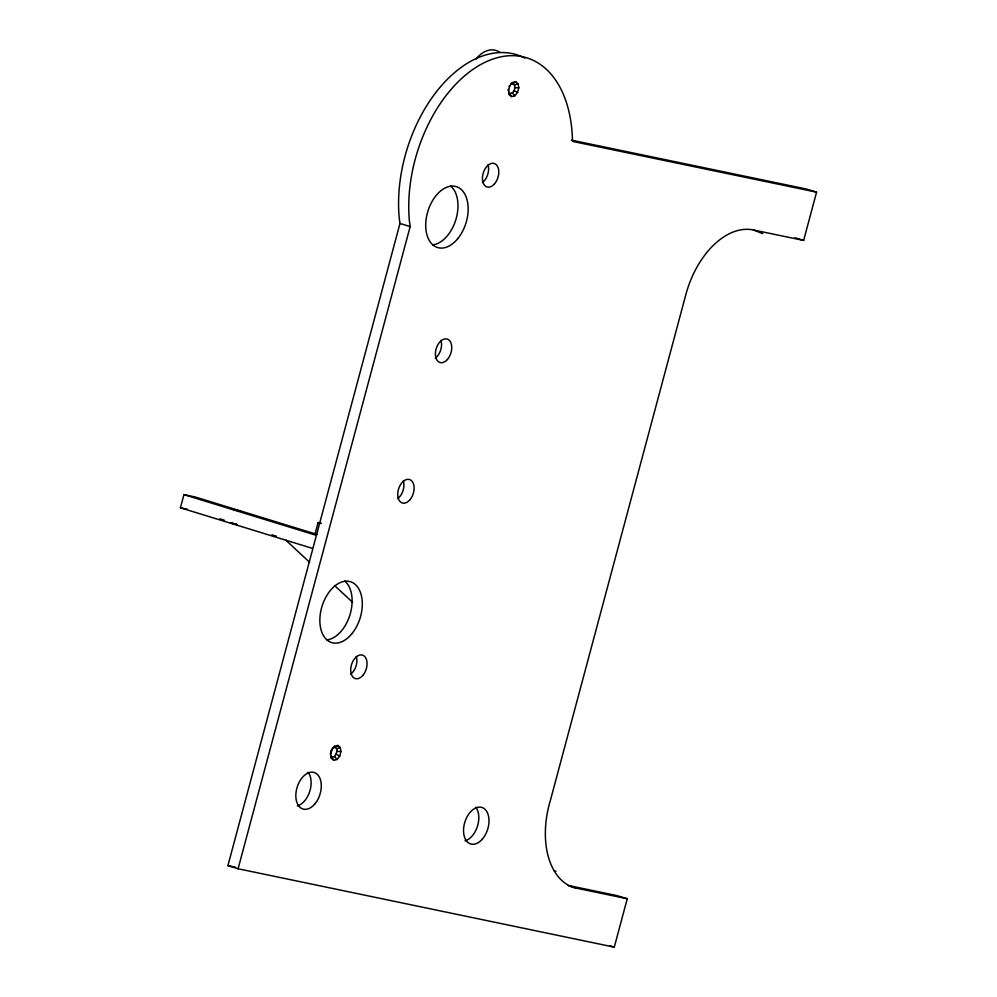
<?xml version="1.0" encoding="UTF-8"?>
<svg xmlns="http://www.w3.org/2000/svg" width="997" height="997" viewBox="0 0 997 997"><rect width="100%" height="100%" fill="white"/><g stroke="black" fill="none" stroke-linecap="round" stroke-linejoin="round"><path stroke-width="1.5" d="M312.285 548.338L180.42 507.797L183.947 494.637L195.125 496.967L316.921 534.404M314.965 534.292L318.105 522.59L320.897 523.176M569.137 885.648L617.081 895.642L627.25 898.758L614.289 947.15L238.084 868.761L227.914 865.633L399.984 223.465L399.211 217.72A122.818 76.881 -72.9 0 1 436.836 91.226A122.818 76.881 -72.9 0 1 524.821 58.1M238.084 868.761L410.153 226.593L409.381 220.848A122.818 76.881 -72.9 0 1 484.654 62.475A122.818 76.881 -72.9 0 1 572.465 141.375L816.58 192.159L803.644 240.439L753.333 229.958A77.33 48.404 -72.9 0 0 685.824 294.676L550.606 799.631A77.33 48.404 -72.9 0 0 574.235 887.691L627.25 898.758M331.415 758.343C329.508 753.869 330.867 749.158 334.656 746.267L337.821 745.42L340.239 747.426L340.962 751.514L339.728 756.125L336.998 759.502L333.833 760.35L331.415 758.343L330.942 755.788L333.833 760.35M334.656 746.267L331.926 749.632L330.692 754.243L330.468 753.146M332.5 757.084L334.556 756.536L337.111 751.377L336.65 748.722L335.092 747.426L333.035 747.974M510.339 93.382L512.396 92.833L514.153 90.652L514.951 87.674L514.489 85.019L512.932 83.723L510.875 84.271L512.495 82.552L515.661 81.717L518.079 83.723L518.801 87.811L517.568 92.422L514.838 95.799L511.673 96.634L509.255 94.628L508.782 92.085L511.673 96.634M512.495 82.552L509.106 86.452L509.766 85.929L508.532 90.54L508.308 89.431L509.255 94.628M331.266 750.155L331.926 749.632M512.932 83.723L515.661 81.717M335.092 747.426L337.821 745.42M514.489 85.019L518.079 83.723M336.65 748.722L340.239 747.426M514.951 87.674L518.801 87.811M337.111 751.377L340.962 751.514M236.788 524.472L234.557 523.998M571.393 140.141L806.411 189.031L816.58 192.159M180.42 507.797L187.399 509.255M227.914 865.633L235.529 867.216M232.089 523.026L233.896 523.5M233.659 523.774L230.457 522.852M753.333 229.958L762.78 233.647M794.933 237.76L803.644 240.439M399.984 223.465L410.153 226.593M318.105 522.59L321.071 523.5M183.947 494.637L315.974 535.227M219.826 518.814L224.288 520.185M271.832 534.803L276.294 536.174M554.133 870.73L555.977 871.291M568.215 885.598L576.939 888.277M609.927 945.804L614.289 947.15M235.554 523.973L236.825 524.434M514.153 90.652L517.568 92.422M336.313 754.355L339.728 756.125M285.915 540.237L309.668 562.358M334.543 585.526L352.639 602.375M512.396 92.833L514.838 95.799M334.556 756.536L336.998 759.502M356.29 656.437A12.288 7.689 -72.9 0 1 350.583 674.221M403.336 480.853A12.288 7.689 -72.9 0 1 397.629 498.637M440.973 340.388A12.288 7.689 -72.9 0 1 435.265 358.172M488.019 164.817A12.288 7.689 -72.9 0 1 482.311 182.601M450.632 186.003A31.842 19.928 -72.9 0 1 455.866 219.639A31.842 19.928 -72.9 0 1 432.773 244.863M344.775 581.052A31.842 19.928 -72.9 0 1 350.009 614.7A31.842 19.928 -72.9 0 1 326.916 639.924M475.818 807.258A19.105 11.964 -72.9 0 1 477.401 826.451A19.105 11.964 -72.9 0 1 465.013 840.857M308.123 772.314A19.105 11.964 -72.9 0 1 309.706 791.506A19.105 11.964 -72.9 0 1 297.318 805.912M475.544 59.471A31.842 19.928 -72.9 0 1 499.559 52.218M233.385 509.392L240.352 511.262L233.385 509.392M362.746 675.517A12.288 7.689 -72.9 0 0 363.195 655.378A12.288 7.689 -72.9 0 0 350.695 669.61A12.288 7.689 -72.9 0 0 362.746 675.517M409.792 499.933A12.288 7.689 -72.9 0 0 410.241 479.794A12.288 7.689 -72.9 0 0 397.741 494.038A12.288 7.689 -72.9 0 0 409.792 499.933M447.429 359.468A12.288 7.689 -72.9 0 0 447.89 339.329A12.288 7.689 -72.9 0 0 435.39 353.574A12.288 7.689 -72.9 0 0 447.429 359.468M494.475 183.897A12.288 7.689 -72.9 0 0 494.936 163.745A12.288 7.689 -72.9 0 0 482.436 177.989A12.288 7.689 -72.9 0 0 494.475 183.897M457.922 238.445A31.842 19.928 -72.9 0 0 457.162 186.95A31.842 19.928 -72.9 0 0 425.707 225.858A31.842 19.928 -72.9 0 0 457.922 238.445M352.066 633.506A31.842 19.928 -72.9 0 0 351.305 582.011A31.842 19.928 -72.9 0 0 319.85 620.919A31.842 19.928 -72.9 0 0 352.066 633.506M482.274 839.2A19.105 11.964 -72.9 0 0 482.972 807.869A19.105 11.964 -72.9 0 0 463.53 830.015A19.105 11.964 -72.9 0 0 482.274 839.2M314.578 804.255A19.105 11.964 -72.9 0 0 315.276 772.924A19.105 11.964 -72.9 0 0 295.835 795.07A19.105 11.964 -72.9 0 0 314.578 804.255"/></g></svg>
